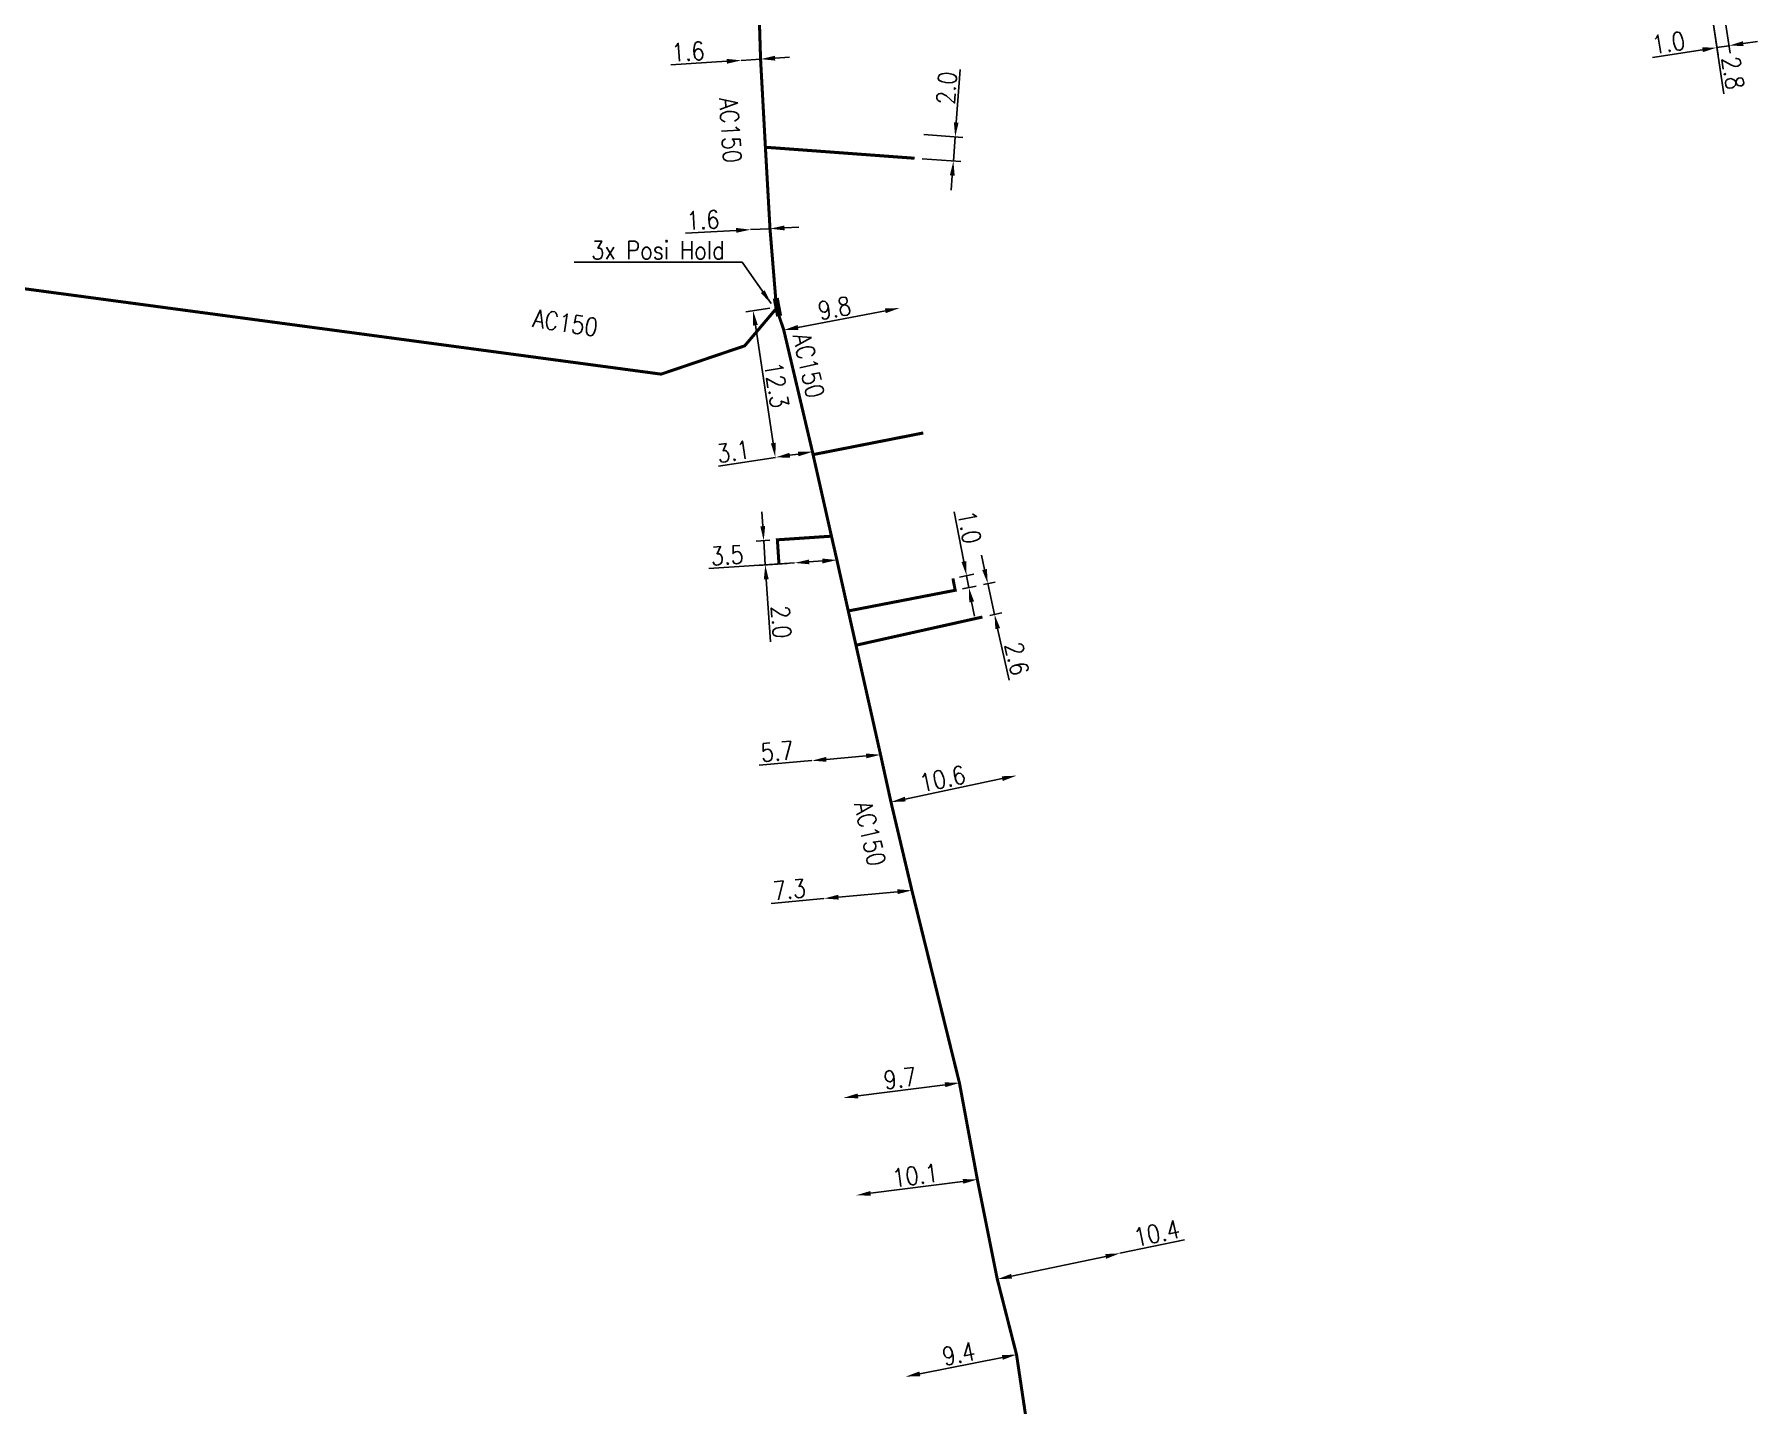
# Model space of a CAD drawing. Header units: millimetres. Extents: x 149996 to 151004, y 126998 to 128018.
# Drawn here: x 150661.5 to 150803.9, y 127111.2 to 127224.4 of the extents above; entities that cross this region are included whole.
import ezdxf
from ezdxf.enums import TextEntityAlignment as Align

# ---------------------------------------------------------------- set-up
doc = ezdxf.new("R2010")
doc.units = ezdxf.units.MM
doc.header["$PDMODE"] = 34
doc.linetypes.add('L_100_AP', pattern=[14, 10, -1.5, 1, -1.5])
doc.layers.get('0').update_dxf_attribs({"linetype": 'CONTINUOUS'})
doc.layers.get('DEFPOINTS').update_dxf_attribs({"linetype": 'CONTINUOUS'})
doc.layers.add('L_140', color=3, linetype='CONTINUOUS')
doc.layers.add('L_340', color=7, linetype='CONTINUOUS')
doc.layers.add('L_170', color=7, linetype='CONTINUOUS', plot=False)
doc.styles.get("Standard").update_dxf_attribs({"font": 'romans.shx', "width": 0.85})
doc.dimstyles.get("Standard").update_dxf_attribs({"dimtxt": 1.5, "dimasz": 1.2, "dimexe": 0.625, "dimexo": 0.625, "dimgap": 0.25, "dimtad": 1, "dimdec": 1, "dimzin": 0, "dimdsep": 46, "dimtxsty": 'Standard', "dimcen": -0.5, "dimadec": 0, "dimazin": 0, "dimtfac": 1, "dimtdec": 1, "dimtmove": 0, "dimatfit": 3, "dimfxl": 0, "dimtolj": 1, "dimtzin": 0, "dimarcsym": 0})

# ---------------------------------------------------------------- blocks, each defined once
blk = doc.blocks.new('*D609')
at = {"layer": 'DEFPOINTS', "color": 0, "linetype": 'Continuous', "transparency": 16777216}
for p in [(150721.51, 127222.35), (150719.92, 127222.25), (150719.92, 127222.25)]:
    blk.add_point(p, dxfattribs=at)
at = {"layer": 'L_140', "color": 0, "linetype": 'Continuous', "lineweight": -2, "transparency": 16777216}
for p, q in [((150721.51, 127222.35), (150719.92, 127222.25)), ((150722.71, 127222.43), (150723.91, 127222.51)), ((150718.72, 127222.17), (150714.09, 127221.87))]:
    blk.add_line(p, q, dxfattribs=at)
at = {"layer": 'L_140', "color": 0, "linetype": 'Continuous', "transparency": 16777216}
for points in [[(150718.7, 127222.37), (150718.73, 127221.97), (150719.92, 127222.25)], [(150722.7, 127222.63), (150722.72, 127222.23), (150721.51, 127222.35)]]:
    blk.add_solid(points, dxfattribs=at)
at = {"layer": 'L_140', "color": 0, "linetype": 'Continuous', "transparency": 16777216, "insert": (150715.52, 127222.97), "char_height": 1.5, "attachment_point": 5, "rotation": 3.6999}
blk.add_mtext('\\A1;1.6', dxfattribs=at)
blk = doc.blocks.new('*D614')
at = {"layer": 'DEFPOINTS', "color": 0, "linetype": 'Continuous', "transparency": 16777216}
for p in [(150800.65, 127229.4), (150800.07, 127226.53), (150801.55, 127223.46)]:
    blk.add_point(p, dxfattribs=at)
at = {"layer": 'L_340', "color": 0, "linetype": 'Continuous', "lineweight": -2, "transparency": 16777216}
for p, q in [((150800.74, 127228.78), (150801.65, 127222.84)), ((150800.17, 127225.92), (150800.66, 127222.69)), ((150802.74, 127223.64), (150803.92, 127223.82)), ((150799.38, 127223.12), (150795.24, 127222.49)), ((150801.55, 127223.46), (150800.56, 127223.3))]:
    blk.add_line(p, q, dxfattribs=at)
at = {"layer": 'L_340', "color": 0, "linetype": 'Continuous', "transparency": 16777216}
for points in [[(150802.71, 127223.83), (150802.77, 127223.44), (150801.55, 127223.46)], [(150799.35, 127223.32), (150799.41, 127222.93), (150800.56, 127223.3)]]:
    blk.add_solid(points, dxfattribs=at)
at = {"layer": 'L_340', "color": 0, "linetype": 'Continuous', "transparency": 16777216, "insert": (150796.56, 127223.71), "char_height": 1.5, "attachment_point": 5, "rotation": 8.6723}
blk.add_mtext('\\A1;1.0', dxfattribs=at)
blk = doc.blocks.new('*D630')
at = {"layer": 'DEFPOINTS', "color": 0, "linetype": 'Continuous', "transparency": 16777216}
for p in [(150799.66, 127229.25), (150799.66, 127229.25), (150800.07, 127226.53)]:
    blk.add_point(p, dxfattribs=at)
at = {"layer": 'L_340', "color": 0, "linetype": 'Continuous', "lineweight": -2, "transparency": 16777216}
for p, q in [((150799.48, 127230.44), (150799.29, 127231.62)), ((150799.66, 127229.25), (150800.07, 127226.53)), ((150800.27, 127229.35), (150800.27, 127229.35)), ((150800.69, 127226.63), (150800.69, 127226.63)), ((150800.25, 127225.35), (150801.15, 127219.49))]:
    blk.add_line(p, q, dxfattribs=at)
at = {"layer": 'L_340', "color": 0, "linetype": 'Continuous', "transparency": 16777216}
for points in [[(150799.67, 127230.47), (150799.28, 127230.41), (150799.66, 127229.25)], [(150800.45, 127225.38), (150800.05, 127225.32), (150800.07, 127226.53)]]:
    blk.add_solid(points, dxfattribs=at)
at = {"layer": 'L_340', "color": 0, "linetype": 'Continuous', "transparency": 16777216, "insert": (150801.9, 127221.21), "char_height": 1.5, "attachment_point": 5, "rotation": 278.6723}
blk.add_mtext('\\A1;2.8', dxfattribs=at)
blk = doc.blocks.new('*D905')
at = {"layer": 'DEFPOINTS', "color": 0, "linetype": 'Continuous', "transparency": 16777216}
for p in [(150720.69, 127208.26), (150720.69, 127208.26), (150722.29, 127208.34)]:
    blk.add_point(p, dxfattribs=at)
at = {"layer": 'L_140', "color": 0, "linetype": 'Continuous', "lineweight": -2, "transparency": 16777216}
for p, q in [((150719.49, 127208.2), (150715.31, 127207.98)), ((150722.29, 127208.34), (150720.69, 127208.26)), ((150723.49, 127208.4), (150724.68, 127208.46))]:
    blk.add_line(p, q, dxfattribs=at)
at = {"layer": 'L_140', "color": 0, "linetype": 'Continuous', "transparency": 16777216}
for points in [[(150719.48, 127208.4), (150719.5, 127208), (150720.69, 127208.26)], [(150723.48, 127208.6), (150723.5, 127208.2), (150722.29, 127208.34)]]:
    blk.add_solid(points, dxfattribs=at)
at = {"layer": 'L_140', "color": 0, "linetype": 'Continuous', "transparency": 16777216, "insert": (150716.75, 127209.06), "char_height": 1.5, "attachment_point": 5, "rotation": 2.905}
blk.add_mtext('\\A1;1.6', dxfattribs=at)
blk = doc.blocks.new('*D906')
at = {"layer": 'DEFPOINTS', "color": 0, "linetype": 'Continuous', "transparency": 16777216}
for p in [(150725.8, 127189.9), (150722.74, 127189.44), (150722.74, 127189.44)]:
    blk.add_point(p, dxfattribs=at)
at = {"layer": 'L_140', "color": 0, "linetype": 'Continuous', "lineweight": -2, "transparency": 16777216}
for p, q in [((150724.62, 127189.72), (150723.92, 127189.62)), ((150722.74, 127189.44), (150718.02, 127188.72))]:
    blk.add_line(p, q, dxfattribs=at)
at = {"layer": 'L_140', "color": 0, "linetype": 'Continuous', "transparency": 16777216}
for points in [[(150723.89, 127189.82), (150723.95, 127189.42), (150722.74, 127189.44)], [(150724.59, 127189.92), (150724.65, 127189.53), (150725.8, 127189.9)]]:
    blk.add_solid(points, dxfattribs=at)
at = {"layer": 'L_140', "color": 0, "linetype": 'Continuous', "transparency": 16777216, "insert": (150719.26, 127189.92), "char_height": 1.5, "attachment_point": 5, "rotation": 8.6235}
blk.add_mtext('\\A1;3.1', dxfattribs=at)
blk = doc.blocks.new('*D907')
at = {"layer": 'DEFPOINTS', "color": 0, "linetype": 'Continuous', "transparency": 16777216}
for p in [(150724.32, 127180.72), (150724.32, 127180.72), (150727.82, 127180.96)]:
    blk.add_point(p, dxfattribs=at)
at = {"layer": 'L_140', "color": 0, "linetype": 'Continuous', "lineweight": -2, "transparency": 16777216}
for p, q in [((150724.32, 127180.72), (150717.24, 127180.25)), ((150726.62, 127180.88), (150725.52, 127180.8))]:
    blk.add_line(p, q, dxfattribs=at)
at = {"layer": 'L_140', "color": 0, "linetype": 'Continuous', "transparency": 16777216}
for points in [[(150726.61, 127181.08), (150726.63, 127180.68), (150727.82, 127180.96)], [(150725.51, 127181), (150725.54, 127180.61), (150724.32, 127180.72)]]:
    blk.add_solid(points, dxfattribs=at)
at = {"layer": 'L_140', "color": 0, "linetype": 'Continuous', "transparency": 16777216, "insert": (150718.75, 127181.35), "char_height": 1.5, "attachment_point": 5, "rotation": 3.8226}
blk.add_mtext('\\A1;3.5', dxfattribs=at)
blk = doc.blocks.new('*D908')
at = {"layer": 'DEFPOINTS', "color": 0, "linetype": 'Continuous', "transparency": 16777216}
for p in [(150725.75, 127164.38), (150725.75, 127164.38), (150731.43, 127164.87)]:
    blk.add_point(p, dxfattribs=at)
at = {"layer": 'L_140', "color": 0, "linetype": 'Continuous', "lineweight": -2, "transparency": 16777216}
for p, q in [((150725.75, 127164.38), (150721.4, 127164.01)), ((150730.23, 127164.77), (150726.95, 127164.49))]:
    blk.add_line(p, q, dxfattribs=at)
at = {"layer": 'L_140', "color": 0, "linetype": 'Continuous', "transparency": 16777216}
for points in [[(150726.93, 127164.69), (150726.96, 127164.29), (150725.75, 127164.38)], [(150730.22, 127164.97), (150730.25, 127164.57), (150731.43, 127164.87)]]:
    blk.add_solid(points, dxfattribs=at)
at = {"layer": 'L_140', "color": 0, "linetype": 'Continuous', "transparency": 16777216, "insert": (150722.89, 127165.14), "char_height": 1.5, "attachment_point": 5, "rotation": 4.9399}
blk.add_mtext('\\A1;5.7', dxfattribs=at)
blk = doc.blocks.new('*D909')
at = {"layer": 'DEFPOINTS', "color": 0, "linetype": 'Continuous', "transparency": 16777216}
for p in [(150726.75, 127152.99), (150726.75, 127152.99), (150734.02, 127153.66)]:
    blk.add_point(p, dxfattribs=at)
at = {"layer": 'L_140', "color": 0, "linetype": 'Continuous', "lineweight": -2, "transparency": 16777216}
for p, q in [((150726.75, 127152.99), (150722.4, 127152.59)), ((150732.83, 127153.55), (150727.95, 127153.1))]:
    blk.add_line(p, q, dxfattribs=at)
at = {"layer": 'L_140', "color": 0, "linetype": 'Continuous', "transparency": 16777216}
for points in [[(150727.93, 127153.3), (150727.96, 127152.9), (150726.75, 127152.99)], [(150732.81, 127153.75), (150732.84, 127153.35), (150734.02, 127153.66)]]:
    blk.add_solid(points, dxfattribs=at)
at = {"layer": 'L_140', "color": 0, "linetype": 'Continuous', "transparency": 16777216, "insert": (150723.89, 127153.73), "char_height": 1.5, "attachment_point": 5, "rotation": 5.2796}
blk.add_mtext('\\A1;7.3', dxfattribs=at)
blk = doc.blocks.new('*D910')
at = {"layer": 'DEFPOINTS', "color": 0, "linetype": 'Continuous', "transparency": 16777216}
for p in [(150737.95, 127137.75), (150728.38, 127136.52), (150728.38, 127136.52)]:
    blk.add_point(p, dxfattribs=at)
at = {"layer": 'L_140', "color": 0, "linetype": 'Continuous', "lineweight": -2, "transparency": 16777216}
blk.add_line((150736.76, 127137.6), (150729.57, 127136.68), dxfattribs=at)
at = {"layer": 'L_140', "color": 0, "linetype": 'Continuous', "transparency": 16777216}
for points in [[(150736.73, 127137.8), (150736.78, 127137.4), (150737.95, 127137.75)], [(150729.54, 127136.88), (150729.59, 127136.48), (150728.38, 127136.52)]]:
    blk.add_solid(points, dxfattribs=at)
at = {"layer": 'L_140', "color": 0, "linetype": 'Continuous', "transparency": 16777216, "insert": (150733.04, 127138.13), "char_height": 1.5, "attachment_point": 5, "rotation": 7.3021}
blk.add_mtext('\\A1;9.7', dxfattribs=at)
blk = doc.blocks.new('*D911')
at = {"layer": 'DEFPOINTS', "color": 0, "linetype": 'Continuous', "transparency": 16777216}
for p in [(150739.43, 127129.77), (150729.42, 127128.47), (150729.42, 127128.47)]:
    blk.add_point(p, dxfattribs=at)
at = {"layer": 'L_140', "color": 0, "linetype": 'Continuous', "lineweight": -2, "transparency": 16777216}
blk.add_line((150738.24, 127129.61), (150730.61, 127128.63), dxfattribs=at)
at = {"layer": 'L_140', "color": 0, "linetype": 'Continuous', "transparency": 16777216}
for points in [[(150738.22, 127129.81), (150738.27, 127129.42), (150739.43, 127129.77)], [(150730.58, 127128.82), (150730.63, 127128.43), (150729.42, 127128.47)]]:
    blk.add_solid(points, dxfattribs=at)
at = {"layer": 'L_140', "color": 0, "linetype": 'Continuous', "transparency": 16777216, "insert": (150734.3, 127130.11), "char_height": 1.5, "attachment_point": 5, "rotation": 7.3854}
blk.add_mtext('\\A1;10.1', dxfattribs=at)
blk = doc.blocks.new('*D912')
at = {"layer": 'DEFPOINTS', "color": 0, "linetype": 'Continuous', "transparency": 16777216}
for p in [(150742.67, 127115.3), (150733.5, 127113.48), (150733.5, 127113.48)]:
    blk.add_point(p, dxfattribs=at)
at = {"layer": 'L_140', "color": 0, "linetype": 'Continuous', "lineweight": -2, "transparency": 16777216}
blk.add_line((150741.5, 127115.07), (150734.68, 127113.72), dxfattribs=at)
at = {"layer": 'L_140', "color": 0, "linetype": 'Continuous', "transparency": 16777216}
for points in [[(150741.46, 127115.26), (150741.53, 127114.87), (150742.67, 127115.3)], [(150734.64, 127113.91), (150734.72, 127113.52), (150733.5, 127113.48)]]:
    blk.add_solid(points, dxfattribs=at)
at = {"layer": 'L_140', "color": 0, "linetype": 'Continuous', "transparency": 16777216, "insert": (150737.89, 127115.37), "char_height": 1.5, "attachment_point": 5, "rotation": 11.211}
blk.add_mtext('\\A1;9.4', dxfattribs=at)
blk = doc.blocks.new('*D915')
at = {"layer": 'DEFPOINTS', "color": 0, "linetype": 'Continuous', "transparency": 16777216}
for p in [(150722.9, 127201.85), (150722.74, 127189.44), (150722.74, 127189.44)]:
    blk.add_point(p, dxfattribs=at)
at = {"layer": 'L_340', "color": 0, "linetype": 'Continuous', "lineweight": -2, "transparency": 16777216}
for p, q in [((150722.29, 127201.76), (150720.28, 127201.46)), ((150721.08, 127200.36), (150722.56, 127190.62)), ((150722.12, 127189.34), (150722.12, 127189.34))]:
    blk.add_line(p, q, dxfattribs=at)
at = {"layer": 'L_340', "color": 0, "linetype": 'Continuous', "transparency": 16777216}
for points in [[(150721.28, 127200.39), (150720.88, 127200.33), (150720.9, 127201.55)], [(150722.75, 127190.65), (150722.36, 127190.59), (150722.74, 127189.44)]]:
    blk.add_solid(points, dxfattribs=at)
at = {"layer": 'L_340', "color": 0, "linetype": 'Continuous', "transparency": 16777216, "insert": (150722.84, 127195.42), "char_height": 1.5, "attachment_point": 5, "rotation": 278.6235}
blk.add_mtext('\\A1;12.3', dxfattribs=at)
blk = doc.blocks.new('*D916')
at = {"layer": 'DEFPOINTS', "color": 0, "linetype": 'Continuous', "transparency": 16777216}
for p in [(150733, 127201.78), (150733, 127201.78), (150723.43, 127199.96)]:
    blk.add_point(p, dxfattribs=at)
at = {"layer": 'L_140', "color": 0, "linetype": 'Continuous', "lineweight": -2, "transparency": 16777216}
blk.add_line((150724.6, 127200.18), (150731.83, 127201.55), dxfattribs=at)
at = {"layer": 'L_140', "color": 0, "linetype": 'Continuous', "transparency": 16777216}
for points in [[(150731.79, 127201.75), (150731.86, 127201.36), (150733, 127201.78)], [(150724.57, 127200.38), (150724.64, 127199.98), (150723.43, 127199.96)]]:
    blk.add_solid(points, dxfattribs=at)
at = {"layer": 'L_140', "color": 0, "linetype": 'Continuous', "transparency": 16777216, "insert": (150727.62, 127201.77), "char_height": 1.5, "attachment_point": 5, "rotation": 10.7541}
blk.add_mtext('\\A1;9.8', dxfattribs=at)
blk = doc.blocks.new('L_340_02')
at = {"color": 0, "linetype": 'Continuous'}
blk.add_solid([(-0.75, 0.5), (0.75, 0.5), (-0.75, 0), (0.75, 0)], dxfattribs=at)
at = {"color": 0, "linetype": 'Continuous', "width": 0.75, "flags": 3}
for tag, p in [('DEF_LEG', (0, -4.5)), ('DEF_COUP', (0, -7)), ('DEF_TYPE', (0, -9.5))]:
    blk.add_attdef(tag, text='', height=1.2, dxfattribs=at).set_placement(p, align=Align.MIDDLE)
blk = doc.blocks.new('*D917')
at = {"layer": 'DEFPOINTS', "color": 0, "linetype": 'Continuous', "transparency": 16777216}
for p in [(150742.67, 127163.14), (150742.67, 127163.14), (150732.29, 127160.96)]:
    blk.add_point(p, dxfattribs=at)
at = {"layer": 'L_140', "color": 0, "linetype": 'Continuous', "lineweight": -2, "transparency": 16777216}
blk.add_line((150733.47, 127161.21), (150741.49, 127162.9), dxfattribs=at)
at = {"layer": 'L_140', "color": 0, "linetype": 'Continuous', "transparency": 16777216}
for points in [[(150741.45, 127163.09), (150741.53, 127162.7), (150742.67, 127163.14)], [(150733.43, 127161.4), (150733.51, 127161.01), (150732.29, 127160.96)]]:
    blk.add_solid(points, dxfattribs=at)
at = {"layer": 'L_140', "color": 0, "linetype": 'Continuous', "transparency": 16777216, "insert": (150736.55, 127162.88), "char_height": 1.5, "attachment_point": 5, "rotation": 11.8676}
blk.add_mtext('\\A1;10.6', dxfattribs=at)
blk = doc.blocks.new('*D918')
at = {"layer": 'DEFPOINTS', "color": 0, "linetype": 'Continuous', "transparency": 16777216}
for p in [(150751.21, 127123.67), (150751.21, 127123.67), (150741.08, 127121.53)]:
    blk.add_point(p, dxfattribs=at)
at = {"layer": 'L_140', "color": 0, "linetype": 'Continuous', "lineweight": -2, "transparency": 16777216}
for p, q in [((150751.21, 127123.67), (150756.56, 127124.79)), ((150742.26, 127121.77), (150750.04, 127123.42))]:
    blk.add_line(p, q, dxfattribs=at)
at = {"layer": 'L_140', "color": 0, "linetype": 'Continuous', "transparency": 16777216}
for points in [[(150750, 127123.61), (150750.08, 127123.22), (150751.21, 127123.67)], [(150742.22, 127121.97), (150742.3, 127121.58), (150741.08, 127121.53)]]:
    blk.add_solid(points, dxfattribs=at)
at = {"layer": 'L_140', "color": 0, "linetype": 'Continuous', "transparency": 16777216, "insert": (150754.26, 127125.33), "char_height": 1.5, "attachment_point": 5, "rotation": 11.9282}
blk.add_mtext('\\A1;10.4', dxfattribs=at)
blk = doc.blocks.new('*D1347')
at = {"layer": 'DEFPOINTS', "color": 0, "linetype": 'Continuous', "transparency": 16777216}
for p in [(150734.39, 127216.16), (150737.6, 127215.92), (150734.24, 127214.16)]:
    blk.add_point(p, dxfattribs=at)
at = {"layer": 'L_170', "color": 0, "linetype": 'Continuous', "lineweight": -2, "transparency": 16777216}
for p, q in [((150737.69, 127217.12), (150738.01, 127221.48)), ((150735.01, 127216.11), (150738.22, 127215.88)), ((150737.45, 127213.93), (150737.6, 127215.92)), ((150734.87, 127214.12), (150738.07, 127213.88)), ((150737.36, 127212.73), (150737.27, 127211.53))]:
    blk.add_line(p, q, dxfattribs=at)
at = {"layer": 'L_170', "color": 0, "linetype": 'Continuous', "transparency": 16777216}
for points in [[(150737.49, 127217.13), (150737.88, 127217.1), (150737.6, 127215.92)], [(150737.16, 127212.75), (150737.56, 127212.72), (150737.45, 127213.93)]]:
    blk.add_solid(points, dxfattribs=at)
at = {"layer": 'L_170', "color": 0, "linetype": 'Continuous', "transparency": 16777216, "insert": (150736.89, 127219.97), "char_height": 1.5, "attachment_point": 5, "rotation": 85.7885}
blk.add_mtext('\\A1;2.0', dxfattribs=at)
blk = doc.blocks.new('*D1348')
at = {"layer": 'DEFPOINTS', "color": 0, "linetype": 'Continuous', "transparency": 16777216}
for p in [(150738.54, 127179.66), (150737.34, 127179.43), (150737.6, 127178.46)]:
    blk.add_point(p, dxfattribs=at)
at = {"layer": 'L_170', "color": 0, "linetype": 'Continuous', "lineweight": -2, "transparency": 16777216}
for p, q in [((150738.31, 127180.84), (150737.52, 127184.95)), ((150737.95, 127179.54), (150739.15, 127179.78)), ((150738.73, 127178.68), (150738.54, 127179.66)), ((150738.21, 127178.58), (150739.34, 127178.8)), ((150738.96, 127177.5), (150739.19, 127176.32))]:
    blk.add_line(p, q, dxfattribs=at)
at = {"layer": 'L_170', "color": 0, "linetype": 'Continuous', "transparency": 16777216}
for points in [[(150738.51, 127180.87), (150738.12, 127180.8), (150738.54, 127179.66)], [(150739.16, 127177.54), (150738.76, 127177.46), (150738.73, 127178.68)]]:
    blk.add_solid(points, dxfattribs=at)
at = {"layer": 'L_170', "color": 0, "linetype": 'Continuous', "transparency": 16777216, "insert": (150738.78, 127183.67), "char_height": 1.5, "attachment_point": 5, "rotation": 280.9524}
blk.add_mtext('\\A1;1.0', dxfattribs=at)
blk = doc.blocks.new('*D1349')
at = {"layer": 'DEFPOINTS', "color": 0, "linetype": 'Continuous', "transparency": 16777216}
for p in [(150722.9, 127182.63), (150721.9, 127180.56), (150724.32, 127180.72)]:
    blk.add_point(p, dxfattribs=at)
at = {"layer": 'L_170', "color": 0, "linetype": 'Continuous', "lineweight": -2, "transparency": 16777216}
for p, q in [((150721.69, 127183.76), (150721.61, 127184.95)), ((150722.27, 127182.59), (150721.15, 127182.52)), ((150721.77, 127182.56), (150721.9, 127180.56)), ((150723.7, 127180.68), (150721.28, 127180.52)), ((150721.98, 127179.37), (150722.33, 127174.19))]:
    blk.add_line(p, q, dxfattribs=at)
at = {"layer": 'L_170', "color": 0, "linetype": 'Continuous', "transparency": 16777216}
for points in [[(150721.89, 127183.77), (150721.49, 127183.74), (150721.77, 127182.56)], [(150722.18, 127179.38), (150721.78, 127179.35), (150721.9, 127180.56)]]:
    blk.add_solid(points, dxfattribs=at)
at = {"layer": 'L_170', "color": 0, "linetype": 'Continuous', "transparency": 16777216, "insert": (150723.22, 127175.84), "char_height": 1.5, "attachment_point": 5, "rotation": 273.8226}
blk.add_mtext('\\A1;2.0', dxfattribs=at)
blk = doc.blocks.new('*D1388')
at = {"layer": 'DEFPOINTS', "color": 0, "linetype": 'Continuous', "transparency": 16777216}
for p in [(150739.34, 127178.8), (150740.29, 127179.01), (150739.85, 127176.25)]:
    blk.add_point(p, dxfattribs=at)
at = {"layer": 'L_170', "color": 0, "linetype": 'Continuous', "lineweight": -2, "transparency": 16777216}
for p, q in [((150740.03, 127180.18), (150739.77, 127181.35)), ((150739.95, 127178.93), (150740.9, 127179.14)), ((150740.29, 127179.01), (150740.85, 127176.47)), ((150740.46, 127176.38), (150741.46, 127176.6)), ((150741.11, 127175.3), (150742.07, 127171.03))]:
    blk.add_line(p, q, dxfattribs=at)
at = {"layer": 'L_170', "color": 0, "linetype": 'Continuous', "transparency": 16777216}
for points in [[(150740.22, 127180.22), (150739.83, 127180.13), (150740.29, 127179.01)], [(150741.31, 127175.34), (150740.92, 127175.25), (150740.85, 127176.47)]]:
    blk.add_solid(points, dxfattribs=at)
at = {"layer": 'L_170', "color": 0, "linetype": 'Continuous', "transparency": 16777216, "insert": (150742.7, 127172.8), "char_height": 1.5, "attachment_point": 5, "rotation": 282.5646}
blk.add_mtext('\\A1;2.6', dxfattribs=at)

msp = doc.modelspace()

# ---------------------------------------------------------------- linework, layer by layer
at = {"layer": 'L_140', "linetype": 'L_100_AP', "flags": 128}
for points in [[(150722.76, 127202.59, 0.25, 0.25, 0), (150722.29, 127208.34, 0.25, 0.25, 0), (150721.91, 127215.07, 0.25, 0.25, 0), (150721.51, 127222.35, 0.25, 0.25, 0), (150721.28, 127229.89, 0.25, 0.25, 0), (150720.74, 127232.73, 0.25, 0.25, 0), (150719.95, 127234.16, 0, 0, 0)], [(150495.05, 127165.3, 0.25, 0.25, 0), (150499.46, 127166.92, 0.25, 0.25, 0), (150516.88, 127172.48, 0.25, 0.25, 0), (150550.3, 127183.13, 0.25, 0.25, 0), (150552.06, 127183.7, 0.25, 0.25, 0), (150555.87, 127184.92, 0.25, 0.25, 0), (150562.42, 127187.01, 0.25, 0.25, 0), (150561.04, 127191.24, 0.25, 0.25, 0), (150578.89, 127196.89, 0.25, 0.25, 0), (150597.04, 127202.63, 0.25, 0.25, 0), (150608.84, 127206.43, 0.25, 0.25, 0), (150616.08, 127207.87, 0.25, 0.25, 0), (150616.08, 127207.87, 0.25, 0.25, 0), (150618.2, 127208.2, 0.25, 0.25, 0), (150625.2, 127208.28, 0.25, 0.25, 0), (150632.19, 127207.31, 0.25, 0.25, 0), (150634.79, 127206.95, 0.25, 0.25, 0), (150658.54, 127203.66, 0.25, 0.25, 0), (150713.29, 127196.32, 0.25, 0.25, 0), (150720.2, 127198.66, 0.25, 0.25, 0), (150722.9, 127201.85, 0, 0, 0)], [(150723.04, 127201.12, 0.25, 0.25, 0), (150723.43, 127199.96, 0.25, 0.25, 0), (150725.8, 127189.9, 0.25, 0.25, 0), (150725.85, 127189.67, 0.25, 0.25, 0), (150727.37, 127182.93, 0.25, 0.25, 0), (150727.82, 127180.96, 0.25, 0.25, 0), (150728.76, 127176.75, 0.25, 0.25, 0), (150731.43, 127164.87, 0.25, 0.25, 0), (150732.29, 127160.96, 0.25, 0.25, 0), (150734.02, 127153.66, 0.25, 0.25, 0), (150737.95, 127137.75, 0.25, 0.25, 0), (150739.43, 127129.77, 0.25, 0.25, 0), (150741.08, 127121.53, 0.25, 0.25, 0), (150742.67, 127115.3, 0.25, 0.25, 0), (150746.87, 127087.13, 0.25, 0.25, 0), (150750.93, 127078.21, 0.25, 0.25, 0), (150752.81, 127069.49, 0.25, 0.25, 0), (150753.58, 127066.35, 0.25, 0.25, 0), (150754.12, 127064.13, 0.25, 0.25, 0), (150754.39, 127062.15, 0.25, 0.25, 0), (150756, 127056.47, 0.25, 0.25, 0), (150759.2, 127042.51, 0.25, 0.25, 0), (150759.32, 127041.84, 0.25, 0.25, 0), (150761.64, 127032.04, 0, 0, 0)]]:
    msp.add_lwpolyline(points, format="xyseb", dxfattribs=at)
at = {"layer": 'L_170', "linetype": 'Continuous', "const_width": 0.25, "flags": 128}
for points in [[(150721.91, 127215.07), (150734.24, 127214.16)], [(150734.96, 127191.46), (150725.85, 127189.67)], [(150727.37, 127182.93), (150722.9, 127182.63), (150723.03, 127180.64)], [(150728.76, 127176.75), (150737.6, 127178.46), (150737.41, 127179.44)], [(150729.4, 127173.92), (150739.85, 127176.25)]]:
    msp.add_lwpolyline(points, dxfattribs=at)

# ---------------------------------------------------------------- block references
at = {"layer": 'L_340', "rotation": 280.7540897298961}
msp.add_blockref('L_340_02', (150722.66, 127201.81), dxfattribs=at)

# ---------------------------------------------------------------- texts
at = {"layer": 'L_140', "linetype": 'Continuous', "width": 0.85}
msp.add_text('AC150', height=1.5, rotation=273.7594, dxfattribs=at).set_placement((150719.02, 127216.47), align=Align.MIDDLE)
for rotation, p in [(351.1514, (150702.59, 127200.24)), (282.7166, (150724.16, 127199.5)), (282.7166, (150729.23, 127160.82))]:
    msp.add_text('AC150', height=1.5, rotation=rotation, dxfattribs=at).set_placement(p)
at = {"layer": 'L_340', "linetype": 'Continuous', "insert": (150718.55, 127205.81), "char_height": 1.5, "attachment_point": 9}
msp.add_mtext('3x Posi Hold', dxfattribs=at)

# ---------------------------------------------------------------- dimensions: what is measured, and where the dimension line sits
at = {"layer": 'L_140', "linetype": 'Continuous'}
for base, p1, p2, angle, picture, middle in [((150719.92, 127222.25), (150721.51, 127222.35), (150719.92, 127222.25), 3.6999, '*D609', (150715.58, 127221.97)), ((150720.69, 127208.26), (150722.29, 127208.34), (150720.69, 127208.26), 2.905, '*D905', (150716.8, 127208.06)), ((150733, 127201.78), (150723.43, 127199.96), (150733, 127201.78), 190.7541, '*D916', (150727.81, 127200.79)), ((150722.74, 127189.44), (150725.8, 127189.9), (150722.74, 127189.44), 8.6235, '*D906', (150719.41, 127188.93)), ((150724.32, 127180.72), (150727.82, 127180.96), (150724.32, 127180.72), 3.8226, '*D907', (150718.82, 127180.36)), ((150725.75, 127164.38), (150731.43, 127164.87), (150725.75, 127164.38), 4.9399, '*D908', (150722.98, 127164.14)), ((150742.67, 127163.14), (150732.29, 127160.96), (150742.67, 127163.14), 191.8676, '*D917', (150736.75, 127161.9)), ((150726.75, 127152.99), (150734.02, 127153.66), (150726.75, 127152.99), 5.2796, '*D909', (150723.98, 127152.74)), ((150728.377, 127136.5249), (150737.9487, 127137.7515), (150728.377, 127136.5249), 7.3021, '*D910', (150733.1628, 127137.1382)), ((150729.42, 127128.47), (150739.43, 127129.77), (150729.42, 127128.47), 7.3854, '*D911', (150734.43, 127129.12)), ((150751.21, 127123.67), (150741.08, 127121.53), (150751.21, 127123.67), 191.9282, '*D918', (150754.47, 127124.35)), ((150733.501, 127113.484), (150742.6726, 127115.3018), (150733.501, 127113.484), 11.211, '*D912', (150738.0868, 127114.3929))]:
    dim = msp.add_linear_dim(base=base, p1=p1, p2=p2, angle=angle, dimstyle='Standard', dxfattribs=at)
    dim.commit()
    dim.dimension.update_dxf_attribs({"geometry": picture, "text_midpoint": middle, "dimtype": 160})
at = {"layer": 'L_170', "linetype": 'Continuous'}
for base, p1, p2, angle, picture, middle in [((150737.6, 127215.92), (150734.24, 127214.16), (150734.39, 127216.16), 265.7885, '*D1347', (150737.89, 127219.9)), ((150721.9, 127180.56), (150722.9, 127182.63), (150724.32, 127180.72), 93.8226, '*D1349', (150722.22, 127175.77)), ((150738.54, 127179.66), (150737.6, 127178.46), (150737.34, 127179.43), 280.9524, '*D1348', (150737.8, 127183.48)), ((150740.29, 127179.01), (150739.85, 127176.25), (150739.34, 127178.8), 282.5646, '*D1388', (150741.72, 127172.58))]:
    dim = msp.add_linear_dim(base=base, p1=p1, p2=p2, angle=angle, dimstyle='Standard', dxfattribs=at)
    dim.commit()
    dim.dimension.update_dxf_attribs({"geometry": picture, "text_midpoint": middle, "dimtype": 160})
at = {"layer": 'L_340', "linetype": 'Continuous'}
for base, p1, p2, angle, picture, middle in [((150799.6565, 127229.2514), (150800.0712, 127226.5329), (150799.6565, 127229.2514), 278.6723, '*D630', (150800.9067, 127221.0548)), ((150801.55, 127223.46), (150800.07, 127226.53), (150800.65, 127229.4), 188.6723, '*D614', (150796.71, 127222.72)), ((150722.7371, 127189.4381), (150722.9044, 127201.8536), (150722.7371, 127189.4381), 98.6235, '*D915', (150721.8533, 127195.2655))]:
    dim = msp.add_linear_dim(base=base, p1=p1, p2=p2, angle=angle, dimstyle='Standard', dxfattribs=at)
    dim.commit()
    dim.dimension.update_dxf_attribs({"geometry": picture, "text_midpoint": middle, "dimtype": 160})

# ---------------------------------------------------------------- leaders
at = {"layer": 'L_340', "linetype": 'Continuous', "annotation_type": 0, "has_hookline": 1, "hookline_direction": 1, "text_width": 12.45}
msp.add_leader([(150722.38, 127202.15), (150720, 127205.56), (150718.8, 127205.56)], dimstyle='Standard', dxfattribs=at)

doc.saveas('drawing.dxf')
